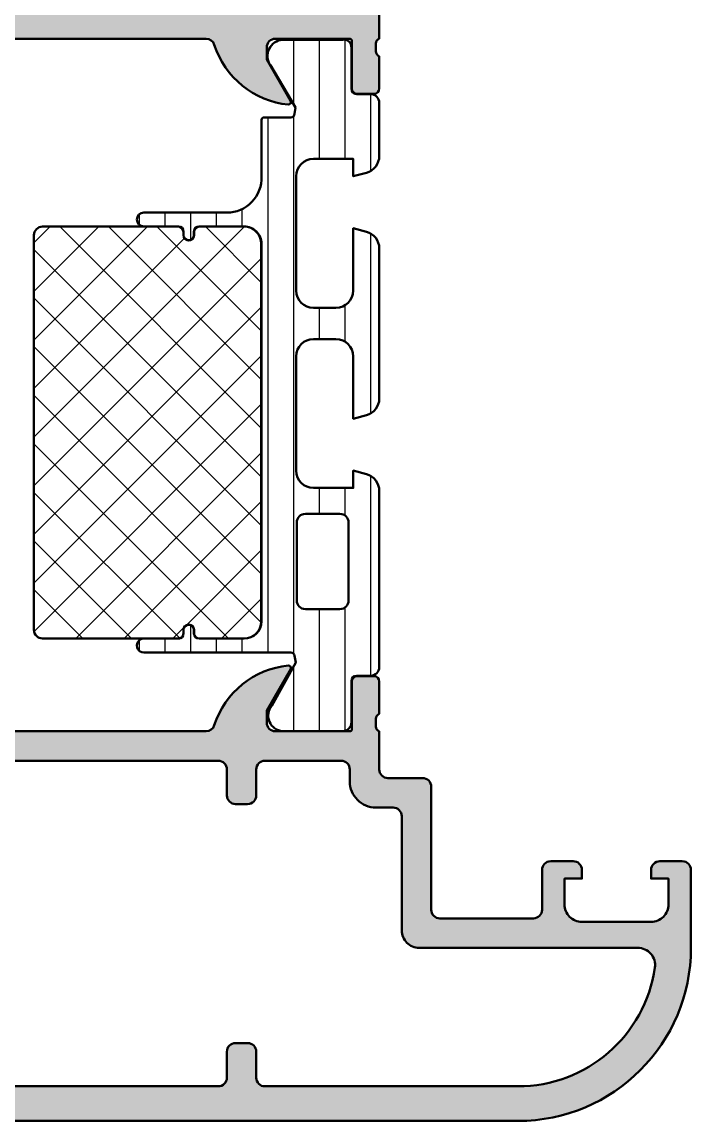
# Model space of a CAD drawing. Extents: x 0 to 69, y 0 to 100.
# Drawn here: x 30.4 to 69, y 0 to 63.5 of the extents above; entities that cross this region are included whole.
import ezdxf

# ---------------------------------------------------------------- set-up
doc = ezdxf.new("R2010")
doc.units = 0
for name, color, linetype, lineweight in [('0S-Alu contour', 7, 'Continuous', 50), ('0S-Alu hatch', 252, 'Continuous', 25), ('0S-Plastic contour', 254, 'Continuous', 50), ('0S-Plastic hatch', 253, 'Continuous', 25), ('0S-PT contour', 91, 'Continuous', 50), ('0S-PT hatch', 103, 'Continuous', 25)]:
    doc.layers.add(name, color=color, linetype=linetype, lineweight=lineweight)

# ---------------------------------------------------------------- blocks, each defined once
blk = doc.blocks.new('356820__4F6FA680_6E10_41BF_A208_A60BF2F699AA_')
at = {"layer": '0S-Alu hatch'}
h = blk.add_hatch(color=256, dxfattribs=at)
edge = h.paths.add_edge_path()
edge.add_line((7.02453613144e-05, 99.9900000000005), (7.02453613144e-05, 96.59000000000052))
edge.add_line((7.02453613144e-05, 96.59000000000052), (1.100070245361337, 95.49000000000049))
edge.add_line((1.100070245361337, 95.49000000000049), (1.700070245361359, 95.49000000000049))
edge.add_line((1.700070245361359, 95.49000000000049), (1.70007024536136, 96.99000000000049))
edge.add_ellipse((2.700070245361332, 96.99000000000053), major_axis=(-0.9999999999999726, 0), ratio=1, start_angle=270.00000000000176, end_angle=360, ccw=False)
edge.add_line((2.700070245361302, 97.99000000000049), (4.000070245361314, 97.99000000000049))
edge.add_ellipse((4.000070245361325, 96.9900000000005), major_axis=(-0.9999999999999857, 0), ratio=1, start_angle=180, end_angle=270.0000000000006, ccw=False)
edge.add_line((5.000070245361314, 96.99000000000049), (5.000070245361371, 90.99000000000044))
edge.add_ellipse((4.475070245361275, 90.49000000000049), major_axis=(-0.72500000000003, 0), ratio=1, start_angle=136.3971810272986, end_angle=223.6028189726952, ccw=False)
edge.add_line((5.000070245361314, 89.9900000000005), (5.000070245361314, 80.19000000000052))
edge.add_ellipse((4.000070245361327, 80.19000000000052), major_axis=(-0.9999999999999866, 0), ratio=1, start_angle=89.99999999999937, end_angle=180, ccw=False)
edge.add_line((4.000070245361317, 79.19000000000052), (2.70007024536136, 79.19000000000052))
edge.add_ellipse((2.70007024536135, 80.19000000000052), major_axis=(-0.9999999999999857, 0), ratio=1, start_angle=0, end_angle=90.00000000000063, ccw=False)
edge.add_line((1.70007024536136, 80.19000000000052), (1.70007024536136, 85.49000000000049))
edge.add_line((1.70007024536136, 85.49000000000049), (1.200070245361359, 85.49000000000049))
edge.add_arc((1.200070245361358, 84.49000000000049), 1, 89.99999999999999, 180)
edge.add_line((0.200070245361359, 84.49000000000049), (0.2000702453613599, 62.49000000000044))
edge.add_ellipse((0.1212337988182836, 62.22247940800738), major_axis=(-0.2788950563273824, 0), ratio=1, start_angle=178.8354106258928, end_angle=253.58012358049768, ccw=False)
edge.add_line((0.4000712453612749, 62.21681100000896), (0.400071245361275, 61.76321700000878))
edge.add_ellipse((0.121203149718113, 61.75755634053162), major_axis=(-0.2789255417371454, 0), ratio=1, start_angle=106.42459455536931, end_angle=181.1628700729073, ccw=False)
edge.add_line((0.2000702453613455, 61.49001300000871), (0.2000702453613456, 59.61000200000032))
edge.add_arc((0.5000702453613074, 59.61000200000026), 0.2999999999999616, 180, 269.9999999999985)
edge.add_line((0.5000702453612998, 59.3100020000003), (1.480044564404179, 59.31000200000031))
edge.add_arc((1.480044564404237, 59.6100020000002), 0.2999999999998835, 269.9999999999889, 360)
edge.add_line((1.780044564404121, 59.61000200000021), (1.780044564404121, 62.3700000000004))
edge.add_ellipse((1.900044564403969, 62.37000000000041), major_axis=(-0.119999999999848, 0), ratio=1, start_angle=269.9999999999794, end_angle=360, ccw=False)
edge.add_line((1.900044564404012, 62.49000000000027), (6.200070245361356, 62.49000000000049))
edge.add_ellipse((6.200070245361362, 61.99000000000049), major_axis=(-0.5, 0), ratio=1, start_angle=180, end_angle=270.00000000000074, ccw=False)
edge.add_line((6.700070245361359, 61.99000000000049), (6.700070245361359, 61.29000000000051))
edge.add_line((6.700070245361359, 61.29000000000051), (5.318574787739009, 58.89717967697297))
edge.add_arc((5.438190030009671, 58.82811978464879), 0.1381197846483116, 149.99999999999, 275.6225775507747)
edge.add_arc((4.961847004187787, 63.66660886184816), 4.999999999999853, 275.6225775507907, 342.2515836439272)
edge.add_ellipse((10.20007024536158, 61.99000000000037), major_axis=(-0.5000000000001337, 0), ratio=1, start_angle=270.00000000002524, end_angle=342.2515836439577, ccw=False)
edge.add_line((10.20007024536136, 62.4900000000005), (41.00007024536131, 62.4900000000005))
edge.add_ellipse((41.00007024536131, 61.99000000000054), major_axis=(-0.4999999999999574, 0), ratio=1, start_angle=197.748416356071, end_angle=270, ccw=False)
edge.add_arc((46.23829348653514, 63.66660886184838), 5.000000000000087, 197.7484163560702, 264.3774224492066)
edge.add_arc((45.76195046071302, 58.82811978464879), 0.1381197846482856, 264.3774224492164, 390.0000000000092)
edge.add_line((45.88156570298366, 58.89717967697294), (44.50007024536131, 61.29000000000051))
edge.add_line((44.50007024536131, 61.29000000000051), (44.50007024536131, 61.99000000000049))
edge.add_ellipse((45.0000702453613, 61.9900000000005), major_axis=(-0.4999999999999929, 0), ratio=1, start_angle=269.9999999999992, end_angle=360, ccw=False)
edge.add_line((45.00007024536131, 62.49000000000049), (49.30009592631849, 62.49000000000049))
edge.add_ellipse((49.3000959263184, 62.37000000000055), major_axis=(-0.1199999999999477, 0), ratio=1, start_angle=180, end_angle=269.9999999999559, ccw=False)
edge.add_line((49.42009592631834, 62.3700000000004), (49.42009592631834, 59.6100020000002))
edge.add_arc((49.72009592631824, 59.61000200000019), 0.2999999999998906, 180, 270.0000000000108)
edge.add_line((49.72009592631829, 59.3100020000003), (50.70007024536117, 59.31000200000031))
edge.add_arc((50.70007024536117, 59.61000200000025), 0.2999999999999403, 270.0000000000013, 360)
edge.add_line((51.00007024536111, 59.61000200000031), (51.00007024536111, 61.49001300000871))
edge.add_ellipse((51.07893734100437, 61.75755634053163), major_axis=(-0.2789255417371548, 0), ratio=1, start_angle=-1.1628700729025923, end_angle=73.57540544462711, ccw=False)
edge.add_line((50.80006924536119, 61.76321700000876), (50.80006924536118, 62.21681100000895))
edge.add_ellipse((51.07890669190419, 62.22247940800737), major_axis=(-0.278895056327396, 0), ratio=1, start_angle=-73.58012358049803, end_angle=1.1645893741059012, ccw=False)
edge.add_line((51.00007024536111, 62.49000000000044), (51.00007024536131, 63.84000000000057))
edge.add_arc((50.50007024536132, 63.84000000000057), 0.5, 0, 90)
edge.add_line((50.50007024536132, 64.34000000000057), (46.50007024536131, 64.34000000000057))
edge.add_ellipse((46.5000702453613, 64.84000000000054), major_axis=(-0.4999999999999858, 0), ratio=1, start_angle=0, end_angle=90.0000000000008, ccw=False)
edge.add_line((46.00007024536131, 64.84000000000057), (46.00007024536131, 77.49000000000049))
edge.add_ellipse((46.52509719935399, 77.99000000000049), major_axis=(-0.7250195186467954, 0), ratio=1, start_angle=-43.60134995159018, end_angle=43.60134995159018, ccw=False)
edge.add_line((46.00007024536131, 78.49000000000049), (46.00007024536131, 82.48997253418028))
edge.add_ellipse((46.52509719935399, 82.98997253418027), major_axis=(-0.7250195186467954, 0), ratio=1, start_angle=-43.60134995159018, end_angle=43.60134995159018, ccw=False)
edge.add_line((46.00007024536131, 83.48997253418028), (46.00007024536131, 90.19000000000052))
edge.add_line((46.00007024536131, 90.19000000000052), (48.50007024536131, 90.19000000000052))
edge.add_arc((48.50007024536129, 90.69000000000057), 0.5000000000000285, 270.0000000000025, 360)
edge.add_line((49.00007024536131, 90.69000000000057), (49.00007024536131, 90.99000000000049))
edge.add_arc((48.50007024536131, 90.99000000000049), 0.5, 0, 90)
edge.add_line((48.50007024536131, 91.49000000000048), (39.50007024536132, 91.49000000000048))
edge.add_ellipse((39.50007024536131, 91.99000000000046), major_axis=(-0.4999999999999858, 0), ratio=1, start_angle=0, end_angle=90.0000000000008, ccw=False)
edge.add_line((39.00007024536132, 91.99000000000049), (39.00007024536132, 99.49000000000049))
edge.add_arc((38.50007024536131, 99.49000000000049), 0.5, 0, 90)
edge.add_line((38.50007024536131, 99.9900000000005), (7.02453613144e-05, 99.9900000000005))
edge = h.paths.add_edge_path()
edge.add_ellipse((7.20007024536126, 97.49000000000048), major_axis=(-0.5000000000000142, 0), ratio=1, start_angle=270.0000000000015, end_angle=360, ccw=False)
edge.add_line((7.200070245361247, 97.99000000000049), (36.70007024536136, 97.99000000000049))
edge.add_ellipse((36.70007024536136, 97.4900000000005), major_axis=(-0.5, 0), ratio=1, start_angle=180, end_angle=270, ccw=False)
edge.add_line((37.20007024536136, 97.4900000000005), (37.20007024536125, 90.79000000000055))
edge.add_arc((38.20007024536124, 90.79000000000055), 1, 180, 269.9999999999996)
edge.add_line((38.20007024536124, 89.79000000000056), (43.80007460492422, 89.7900000000005))
edge.add_ellipse((43.80007460492421, 89.2900000000005), major_axis=(-0.4999999999999858, 0), ratio=1, start_angle=180, end_angle=269.9999999999992, ccw=False)
edge.add_line((44.30007460492421, 89.2900000000005), (44.30007460492411, 86.78999637658177))
edge.add_line((44.30007460492411, 86.78999637658177), (43.50007024536133, 85.98999201701923))
edge.add_line((43.50007024536133, 85.98999201701923), (43.50007024536133, 74.98998601865662))
edge.add_line((43.50007024536133, 74.98998601865662), (44.3000746049241, 74.18998165909406))
edge.add_line((44.3000746049241, 74.18998165909406), (44.30007460492411, 64.84000000000057))
edge.add_ellipse((43.8000746049241, 64.84000000000057), major_axis=(-0.5, 0), ratio=1, start_angle=90, end_angle=180, ccw=False)
edge.add_line((43.8000746049241, 64.34000000000057), (2.500070245361307, 64.34000000000057))
edge.add_ellipse((2.500070245361311, 64.84000000000057), major_axis=(-0.5, 0), ratio=1, start_angle=0, end_angle=89.99999999999977, ccw=False)
edge.add_line((2.000070245361314, 64.84000000000057), (2.000070245361315, 76.89000000000047))
edge.add_ellipse((2.500070245361315, 76.89000000000047), major_axis=(-0.5, 0), ratio=1, start_angle=269.99999999999983, end_angle=360, ccw=False)
edge.add_line((2.500070245361317, 77.39000000000046), (5.20007024536147, 77.39000000000038))
edge.add_arc((5.200070245361488, 78.89000000000037), 1.499999999999985, 269.9999999999993, 360)
edge.add_line((6.700070245361473, 78.89000000000041), (6.700070245361246, 97.49000000000046))
at = {"layer": '0S-Alu contour', "color": 7}
for points in [[(7.02453613144e-05, 99.9900000000005), (7.02453613144e-05, 96.59000000000052), (1.100070245361337, 95.49000000000049), (1.700070245361359, 95.49000000000049), (1.70007024536136, 96.99000000000049)], [(38.50007024536131, 99.9900000000005), (7.02453613144e-05, 99.9900000000005)], [(39.00007024536132, 91.99000000000049), (39.00007024536132, 99.49000000000049)], [(2.700070245361302, 97.99000000000049), (4.000070245361314, 97.99000000000049)], [(7.200070245361247, 97.99000000000049), (36.70007024536136, 97.99000000000049)], [(6.700070245361473, 78.89000000000041), (6.700070245361246, 97.49000000000046)], [(37.20007024536136, 97.4900000000005), (37.20007024536125, 90.79000000000055)], [(5.000070245361314, 96.99000000000049), (5.000070245361371, 90.99000000000044)], [(48.50007024536131, 91.49000000000048), (39.50007024536132, 91.49000000000048)], [(49.00007024536131, 90.69000000000057), (49.00007024536131, 90.99000000000049)], [(46.00007024536131, 83.48997253418028), (46.00007024536131, 90.19000000000052), (48.50007024536131, 90.19000000000052)], [(5.000070245361314, 89.9900000000005), (5.000070245361314, 80.19000000000052)], [(38.20007024536124, 89.79000000000056), (43.80007460492422, 89.7900000000005)], [(44.30007460492421, 89.2900000000005), (44.30007460492411, 86.78999637658177), (43.50007024536133, 85.98999201701923), (43.50007024536133, 74.98998601865662), (44.3000746049241, 74.18998165909406), (44.30007460492411, 64.84000000000057)], [(1.70007024536136, 80.19000000000052), (1.70007024536136, 85.49000000000049), (1.200070245361359, 85.49000000000049)], [(0.200070245361359, 84.49000000000049), (0.2000702453613599, 62.49000000000044)], [(46.00007024536131, 78.49000000000049), (46.00007024536131, 82.48997253418028)], [(4.000070245361317, 79.19000000000052), (2.70007024536136, 79.19000000000052)], [(46.00007024536131, 64.84000000000057), (46.00007024536131, 77.49000000000049)], [(2.000070245361314, 64.84000000000057), (2.000070245361315, 76.89000000000047)], [(2.500070245361317, 77.39000000000046), (5.20007024536147, 77.39000000000038)], [(43.8000746049241, 64.34000000000057), (2.500070245361309, 64.34000000000057)], [(50.50007024536132, 64.34000000000057), (46.50007024536131, 64.34000000000057)], [(51.00007024536111, 62.49000000000044), (51.00007024536131, 63.84000000000057)], [(0.4000712453612749, 62.21681100000896), (0.400071245361275, 61.76321700000878)], [(1.780044564404121, 59.61000200000021), (1.780044564404121, 62.3700000000004)], [(1.900044564404012, 62.49000000000027), (6.200070245361356, 62.49000000000049)], [(10.20007024536136, 62.4900000000005), (41.00007024536131, 62.4900000000005)], [(45.00007024536131, 62.49000000000049), (49.30009592631849, 62.49000000000049)], [(49.42009592631834, 62.3700000000004), (49.42009592631834, 59.6100020000002)], [(50.80006924536119, 61.76321700000876), (50.80006924536118, 62.21681100000895)], [(6.700070245361359, 61.99000000000049), (6.700070245361359, 61.29000000000051), (5.318574787739009, 58.89717967697297)], [(45.88156570298366, 58.89717967697294), (44.50007024536131, 61.29000000000051), (44.50007024536131, 61.99000000000049)], [(0.2000702453613455, 61.49001300000871), (0.2000702453613456, 59.61000200000032)], [(51.00007024536111, 59.61000200000031), (51.00007024536111, 61.49001300000871)], [(0.5000702453612998, 59.3100020000003), (1.480044564404179, 59.31000200000031)], [(49.72009592631829, 59.3100020000003), (50.70007024536117, 59.31000200000031)]]:
    blk.add_lwpolyline(points, dxfattribs=at)
for centre, radius, start, end in [((38.50007024536131, 99.49000000000049), 0.5, 0, 90), ((48.50007024536131, 90.99000000000049), 0.5, 0, 90), ((38.20007024536124, 90.79000000000055), 1, 180, 269.9999999999996), ((48.50007024536129, 90.69000000000057), 0.5000000000000285, 270.0000000000025, 0), ((1.200070245361358, 84.49000000000049), 1, 89.99999999999999, 180), ((5.200070245361488, 78.89000000000037), 1.499999999999985, 269.9999999999993, 0), ((50.50007024536132, 63.84000000000057), 0.5, 0, 90), ((4.961847004187787, 63.66660886184816), 4.999999999999853, 275.6225775507907, 342.2515836439272), ((46.23829348653514, 63.66660886184838), 5.000000000000087, 197.7484163560702, 264.3774224492066), ((0.5000702453613074, 59.61000200000026), 0.2999999999999616, 180, 269.9999999999985), ((1.480044564404237, 59.6100020000002), 0.2999999999998835, 269.9999999999889, 0), ((49.72009592631824, 59.61000200000019), 0.2999999999998906, 180, 270.0000000000108), ((50.70007024536117, 59.61000200000025), 0.2999999999999403, 270.0000000000013, 0), ((5.438190030009671, 58.82811978464879), 0.1381197846483116, 149.99999999999, 275.6225775507747), ((45.76195046071302, 58.82811978464879), 0.1381197846482856, 264.3774224492164, 30.00000000000925)]:
    blk.add_arc(centre, radius, start, end, dxfattribs=at)
at = {"layer": '0S-Alu contour', "color": 7, "extrusion": (0, 0, -1)}
for centre, radius, start, end in [((-2.700070245361332, 96.99000000000053), 0.9999999999999726, 0, 89.99999999999824), ((-4.000070245361325, 96.9900000000005), 0.9999999999999857, 89.99999999999939, 180), ((-7.20007024536126, 97.49000000000048), 0.5000000000000142, 0, 89.9999999999985), ((-36.70007024536136, 97.4900000000005), 0.5, 90, 180), ((-39.50007024536131, 91.99000000000046), 0.4999999999999858, 269.9999999999992, 0), ((-4.475070245361275, 90.49000000000049), 0.72500000000003, 136.3971810273048, 223.6028189727015), ((-43.80007460492421, 89.2900000000005), 0.4999999999999858, 90.00000000000081, 180), ((-46.52509719935399, 82.98997253418027), 0.7250195186467954, 316.3986500484098, 43.60134995159028), ((-2.70007024536135, 80.19000000000052), 0.9999999999999857, 269.9999999999994, 0), ((-4.000070245361327, 80.19000000000052), 0.9999999999999866, 180, 270.0000000000006), ((-46.52509719935399, 77.99000000000049), 0.7250195186467954, 316.3986500484098, 43.60134995159028), ((-2.500070245361315, 76.89000000000047), 0.5, 0, 90.00000000000017), ((-2.500070245361311, 64.84000000000057), 0.5, 270.0000000000002, 0), ((-43.8000746049241, 64.84000000000057), 0.5, 180, 270), ((-46.5000702453613, 64.84000000000054), 0.4999999999999858, 269.9999999999992, 0), ((-0.1212337988182836, 62.22247940800738), 0.2788950563273824, 106.4198764195023, 181.1645893741073), ((-1.900044564403969, 62.37000000000041), 0.119999999999848, 0, 90.00000000002056), ((-6.200070245361362, 61.99000000000049), 0.5, 89.99999999999928, 180), ((-10.20007024536158, 61.99000000000037), 0.5000000000001337, 17.74841635604228, 89.99999999997475), ((-41.00007024536131, 61.99000000000054), 0.4999999999999574, 90, 162.251583643929), ((-45.0000702453613, 61.9900000000005), 0.4999999999999929, 0, 90.00000000000081), ((-49.3000959263184, 62.37000000000055), 0.1199999999999477, 90.0000000000441, 180), ((-51.07890669190419, 62.22247940800737), 0.278895056327396, 358.8354106258941, 73.58012358049798), ((-0.121203149718113, 61.75755634053162), 0.2789255417371454, 178.8371299270927, 253.5754054446307), ((-51.07893734100437, 61.75755634053163), 0.2789255417371548, 286.4245945553729, 1.162870072902523)]:
    blk.add_arc(centre, radius, start, end, dxfattribs=at)
blk = doc.blocks.new('430720__0DDDDFC6_9B9B_45A2_BF05_98B055C60346_')
at = {"layer": '0S-PT hatch'}
h = blk.add_hatch(dxfattribs=at)
h.set_pattern_fill('ANSI37', color=256, scale=0.625, angle=90, style=0)
h.set_pattern_definition([(135, (0, 0), (-1.403165018917055, -1.403165018917055), []), (225, (0, 0), (1.403165018917055, -1.403165018917055), [])])
edge = h.paths.add_edge_path()
edge.add_arc((31.54950280176371, 51.15000109610535), 0.4900233185008318, 90.00000000004071, 180.0000479255325)
edge.add_line((31.05947948326305, 51.15000068620906), (31.05949855562024, 28.35001070101949))
edge.add_arc((31.54952187412132, 28.35001111092671), 0.490023318501252, 180.0000479255325, 269.9999999999992)
edge.add_line((31.54952187412131, 27.85998779242545), (39.40007289480302, 27.85998779296916))
edge.add_arc((39.40007289480337, 28.14998779296957), 0.2900000000004148, 269.9999999999312, 360)
edge.add_line((39.69007289480378, 28.14998779296922), (39.69007289480378, 28.34998779296915))
edge.add_ellipse((40.00006831716706, 28.34998779296915), major_axis=(-0.3099954223632792, 0), ratio=1, start_angle=180, end_angle=360, ccw=False)
edge.add_line((40.31006373953033, 28.34998779296915), (40.31006373953033, 28.14998779296917))
edge.add_arc((40.60006373953036, 28.14998779296918), 0.2900000000000204, 180, 270)
edge.add_line((40.60006373953036, 27.85998779296916), (43.20006566772401, 27.85998779296916))
edge.add_arc((43.20006566772401, 28.84998779296915), 0.9899999999999948, 270, 360)
edge.add_line((44.19006566772401, 28.84998779296915), (44.1900465953663, 50.65000086612947))
edge.add_arc((43.20004659536668, 50.64999999999997), 0.9899999999999971, 5.01260389054e-05, 89.99999993620736)
edge.add_line((43.20004659646894, 51.63999999999997), (40.6000029938442, 51.64000000289482))
edge.add_arc((40.60000299384976, 51.3500416757214), 0.2899583271734229, 90.00000000109937, 180)
edge.add_line((40.31004466667634, 51.35004167571583), (40.31004466717303, 51.15002441408734))
edge.add_ellipse((40.00004924480974, 51.15002441407492), major_axis=(-0.3099954223632792, 0), ratio=1, start_angle=0, end_angle=180, ccw=False)
edge.add_line((39.69005382244647, 51.1500244140625), (39.69005382244647, 51.35002441406248))
edge.add_arc((39.40005382244646, 51.35002441406248), 0.2900000000000133, 0, 89.99999999603136)
edge.add_line((39.40005382246655, 51.6400244140625), (31.54950280176337, 51.64002441460619))
at = {"layer": '0S-PT contour', "color": 7}
for points in [[(39.40005382246655, 51.6400244140625), (31.54950280176337, 51.64002441460619)], [(43.20004659646894, 51.63999999999997), (40.6000029938442, 51.64000000289482)], [(31.05947948326305, 51.15000068620906), (31.05949855562024, 28.35001070101949)], [(39.69005382244647, 51.1500244140625), (39.69005382244647, 51.35002441406248)], [(40.31004466667634, 51.35004167571583), (40.31004466717303, 51.15002441408734)], [(44.19006566772401, 28.84998779296915), (44.1900465953663, 50.65000086612947)], [(39.69007289480378, 28.14998779296922), (39.69007289480378, 28.34998779296915)], [(40.31006373953033, 28.34998779296915), (40.31006373953033, 28.14998779296917)], [(31.54952187412131, 27.85998779242545), (39.40007289480302, 27.85998779296916)], [(40.60006373953036, 27.85998779296916), (43.20006566772401, 27.85998779296916)]]:
    blk.add_lwpolyline(points, dxfattribs=at)
for centre, radius, start, end in [((31.54950280176371, 51.15000109610535), 0.4900233185008318, 90.00000000004071, 180.0000479255325), ((39.40005382244646, 51.35002441406248), 0.2900000000000133, 0, 89.99999999603136), ((40.60000299384976, 51.3500416757214), 0.2899583271734229, 90.00000000109937, 180), ((43.20004659536668, 50.64999999999997), 0.9899999999999971, 5.01260389054e-05, 89.99999993620736), ((43.20006566772401, 28.84998779296915), 0.9899999999999948, 270, 0), ((31.54952187412132, 28.35001111092671), 0.490023318501252, 180.0000479255325, 269.9999999999992), ((39.40007289480337, 28.14998779296957), 0.2900000000004148, 269.9999999999312, 0), ((40.60006373953036, 28.14998779296918), 0.2900000000000204, 180, 270)]:
    blk.add_arc(centre, radius, start, end, dxfattribs=at)
at = {"layer": '0S-PT contour', "color": 7, "extrusion": (0, 0, -1)}
for centre, start, end in [((-40.00004924480974, 51.15002441407492), 180, 0), ((-40.00006831716706, 28.34998779296915), 0, 180)]:
    blk.add_arc(centre, 0.3099954223632793, start, end, dxfattribs=at)
blk = doc.blocks.new('284832__87C8389E_DACC_49F6_AE63_BE311AA7E0C9___1D34E8F8_9527_4C02_A655_3DC25D1CBDD8_')
at = {"layer": '0S-Plastic hatch'}
h = blk.add_hatch(dxfattribs=at)
h.set_pattern_fill('ANSI31', color=256, scale=0.4680000000000001, angle=45, style=0)
h.set_pattern_definition([(90, (0, 0), (-1.4859, 0), [])])
edge = h.paths.add_edge_path()
edge.add_line((44.20006562405523, 57.79999996007916), (44.20006562405546, 54.529972893298))
edge.add_ellipse((42.20166566764432, 54.44998780583814), major_axis=(-2.000000000000003, 0), ratio=1, start_angle=90.00000000000102, end_angle=182.2920152210327, ccw=False)
edge.add_line((42.20166566764436, 52.44998780583813), (37.40006979937754, 52.44998780583767))
edge.add_arc((37.40006979937754, 52.0499939093533), 0.399993896484375, 90, 270)
edge.add_line((37.40006979937754, 51.65000001286892), (39.40007285113521, 51.6500000128683))
edge.add_ellipse((39.40007285113512, 51.35000001286834), major_axis=(-0.2999999999999545, 0), ratio=1, start_angle=180, end_angle=269.99999999998374, ccw=False)
edge.add_line((39.70007285113508, 51.35000001286851), (39.70007285113518, 51.15000001286549))
edge.add_arc((40.00006827349846, 51.15000001286552), 0.2999954223632812, 180, 360)
edge.add_line((40.30006369586174, 51.15000001286554), (40.30006369586185, 51.3500000128684))
edge.add_ellipse((40.60006369586192, 51.35000001286822), major_axis=(-0.3000000000000611, 0), ratio=1, start_angle=270.000000000019, end_angle=360, ccw=False)
edge.add_line((40.60006369586182, 51.6500000128683), (43.20002747934047, 51.6500000128692))
edge.add_ellipse((43.20002747934082, 50.65000001286907), major_axis=(-1.000000000000135, 0), ratio=1, start_angle=180, end_angle=270.00000000001995, ccw=False)
edge.add_line((44.20002747934096, 50.65000001286914), (44.20002747934255, 28.84998780583812))
edge.add_ellipse((43.20002747934243, 28.84998780583805), major_axis=(-1.000000000000113, 0), ratio=1, start_angle=90.00000000000159, end_angle=180, ccw=False)
edge.add_line((43.20002747934246, 27.84998780583793), (40.60006369586193, 27.84998780583788))
edge.add_ellipse((40.60006369586194, 28.14998780583806), major_axis=(-0.3000000000001854, 0), ratio=1, start_angle=0, end_angle=89.99999999999869, ccw=False)
edge.add_line((40.30006369586175, 28.14998780583823), (40.30006369586185, 28.34998780584039))
edge.add_arc((40.00006827349852, 28.34998780584049), 0.2999954223633381, 0, 180)
edge.add_line((39.70007285113518, 28.34998780584058), (39.70007285113518, 28.14998780583806))
edge.add_ellipse((39.40007285113506, 28.14998780583806), major_axis=(-0.300000000000125, 0), ratio=1, start_angle=90, end_angle=180, ccw=False)
edge.add_line((39.40007285113506, 27.84998780583793), (37.40006979937748, 27.84998780583793))
edge.add_arc((37.40006979937751, 27.44999390935356), 0.399993896484375, 90.00000000000406, 270.0000000000041)
edge.add_line((37.40006979937754, 27.05000001286919), (45.90002402533872, 27.05000001286907))
edge.add_ellipse((45.9000240253386, 26.85000001286903), major_axis=(-0.2000000000000455, 0), ratio=1, start_angle=180, end_angle=269.99999999996743, ccw=False)
edge.add_line((46.10002402533864, 26.85000001286897), (46.18067082608931, 26.47655280891647))
edge.add_line((46.18067082608931, 26.47655280891647), (44.79519278199362, 23.97680257042768))
edge.add_arc((45.48348821859204, 23.40322190704153), 0.8959605936941162, 140.1943732523963, 265.5189885111386)
edge.add_line((45.413487981243, 22.510000012872), (48.89002947934249, 22.51000001287184))
edge.add_arc((48.89003211896752, 23.00999599031055), 0.4999959774456828, 269.9996975188198, 360.0003024817733)
edge.add_line((49.39002809640623, 23.00999862993563), (49.38969614600915, 25.40999701287159))
edge.add_ellipse((49.68969614600926, 25.40999701287173), major_axis=(-0.3000000000001037, 0), ratio=1, start_angle=270.00000000001626, end_angle=360, ccw=False)
edge.add_line((49.68969614600916, 25.70999701287183), (50.50002746441384, 25.70999701287178))
edge.add_arc((50.50002746441387, 26.20999701287187), 0.5000000000000924, 269.9999999999959, 359.9999878056732)
edge.add_line((51.00002746441395, 26.20999690624137), (51.00002751306862, 36.38101912852681))
edge.add_arc((49.99886584027029, 36.38022913144591), 1.001161984483901, 0.0452109688184296, 74.93720007260596)
edge.add_line((50.25904542141767, 37.34699275546665), (49.50006562405422, 37.54999568515381))
edge.add_line((49.50006562405422, 37.54999568515381), (49.50008851223747, 36.54999568515381))
edge.add_line((49.50008851223747, 36.54999568515381), (47.20007020169071, 36.54999568515393))
edge.add_ellipse((47.20018022250793, 37.55011028447337), major_axis=(-1.000114605371035, 0), ratio=1, start_angle=0.006740136642804373, end_angle=89.99369699386023, ccw=False)
edge.add_line((46.20006562405699, 37.54999263341647), (46.20006257229624, 44.15029440486375))
edge.add_ellipse((47.20017182311503, 44.15017675443593), major_axis=(-1.000109257738843, 0), ratio=1, start_angle=270.00630300613807, end_angle=359.99325986335714, ccw=False)
edge.add_line((47.20006180288612, 45.1502860061232), (48.5000694452218, 45.15028600612321))
edge.add_ellipse((48.49995133326892, 44.150148824721), major_axis=(-1.000137188376469, 0), ratio=1, start_angle=180.0078588372284, end_angle=269.9932336118436, ccw=False)
edge.add_line((49.50008851223731, 44.15028600612344), (49.50008851223764, 40.55029213900075))
edge.add_line((49.50008851223764, 40.55029213900075), (50.2590454214171, 40.7532217938617))
edge.add_arc((49.99892041706313, 41.71999088750837), 1.001153084358507, 285.059702476479, 359.9596735684652)
edge.add_line((51.00007325344842, 41.71928624698653), (51.00007325344836, 50.38127355167432))
edge.add_arc((49.99888070440704, 50.38048353022961), 1.001192860736494, 0.0452109688023067, 74.93720007260472)
edge.add_line((50.2590683096011, 51.34727696964318), (49.50008851223759, 51.55027989933046))
edge.add_line((49.50008851223759, 51.55027989933046), (49.50008851223731, 47.9502798993376))
edge.add_ellipse((48.49995133326908, 47.95041708073982), major_axis=(-1.000137188376301, 0), ratio=1, start_angle=90.00676638816333, end_angle=179.9921411627717, ccw=False)
edge.add_line((48.50006944522209, 46.95027989933777), (47.200061802886, 46.95027989933776))
edge.add_ellipse((47.20017182311505, 47.95038915102497), major_axis=(-1.00010925773877, 0), ratio=1, start_angle=0.00674013653468819, end_angle=89.99369699385392, ccw=False)
edge.add_line((46.20006257229634, 47.95027150059723), (46.20006257229646, 54.55027989933062))
edge.add_ellipse((47.20018022284373, 54.55016224791469), major_axis=(-1.00011765746738, 0), ratio=1, start_angle=270.00630300614216, end_angle=359.99325986335714, ccw=False)
edge.add_line((47.20007020169071, 55.55027989933045), (49.50008851223731, 55.55027989933045))
edge.add_line((49.50008851223731, 55.55027989933045), (49.50006562405405, 54.55027989933057))
edge.add_line((49.50006562405405, 54.55027989933057), (50.25906830960082, 54.75322179386171))
edge.add_arc((49.99895401791401, 55.71995107328215), 1.001111854104478, 285.0597024764931, 359.9596735684833)
edge.add_line((51.00006562405547, 55.7192464617795), (51.00006562405547, 58.79000296007625))
edge.add_arc((50.50006562405544, 58.79000296007622), 0.5000000000000356, 0, 90.00000000000244)
edge.add_line((50.50006562405542, 59.29000296007625), (49.68969614600899, 59.29000296007632))
edge.add_ellipse((49.68969614600899, 59.59000296007621), major_axis=(-0.2999999999998977, 0), ratio=1, start_angle=0, end_angle=90, ccw=False)
edge.add_line((49.38969614600909, 59.59000296007626), (49.39002809640617, 61.99000134301246))
edge.add_arc((48.97568989695906, 62.02548433110471), 0.4158547654711106, 355.1052611836799, 461.8872468670919)
edge.add_line((48.89002947934256, 62.43242103234803), (45.41348798124294, 62.43242103234803))
edge.add_arc((45.48699777106544, 61.49526144649398), 0.9400381793086333, 94.4850360480281, 214.7422683043862)
edge.add_line((44.71454598124288, 60.95954696007623), (46.16639627504997, 58.51778998453221))
edge.add_line((46.16639627504997, 58.51778998453221), (46.10002402533859, 58.14999996007912))
edge.add_ellipse((45.90002402533877, 58.14999996007884), major_axis=(-0.1999999999998181, 0), ratio=1, start_angle=90.00000000006509, end_angle=180, ccw=False)
edge.add_line((45.900024025339, 57.94999996007902), (44.35006562405521, 57.94999996007919))
edge.add_arc((44.35006562405524, 57.79999996007918), 0.1500000000000057, 90.00000000001087, 180)
edge = h.paths.add_edge_path()
edge.add_line((46.23185215936183, 30.05472401122494), (46.23185215936183, 34.55472401122494))
edge.add_ellipse((46.73185215936178, 34.55472401122488), major_axis=(-0.4999999999999503, 0), ratio=1, start_angle=269.9999999999943, end_angle=360, ccw=False)
edge.add_line((46.73185215936182, 35.05472401122483), (48.73185275467363, 35.05472401122483))
edge.add_ellipse((48.73185275467365, 34.55472401122482), major_axis=(-0.5000000000000063, 0), ratio=1, start_angle=179.9999569372959, end_angle=270.00000000000244, ccw=False)
edge.add_line((49.23185275467352, 34.55472363546095), (49.23184899703443, 30.05472363546107))
edge.add_ellipse((48.7318489970346, 30.05472401122491), major_axis=(-0.4999999999999716, 0), ratio=1, start_angle=90.00000000000648, end_angle=179.9999569457603, ccw=False)
edge.add_line((48.73184899703465, 29.55472401122494), (46.73185215936181, 29.55472401122495))
edge.add_ellipse((46.73185215936182, 30.05472401122494), major_axis=(-0.4999999999999929, 0), ratio=1, start_angle=0, end_angle=89.9999999999992, ccw=False)
at = {"layer": '0S-Alu contour', "color": 7}
for points in [[(46.73185215936182, 35.05472401122483), (48.73185275467363, 35.05472401122483)], [(46.23185215936183, 30.05472401122494), (46.23185215936183, 34.55472401122494)], [(49.23185275467352, 34.55472363546095), (49.23184899703443, 30.05472363546107)], [(48.73184899703465, 29.55472401122494), (46.73185215936181, 29.55472401122495)]]:
    blk.add_lwpolyline(points, dxfattribs=at)
at = {"layer": '0S-Alu contour', "color": 7, "extrusion": (0, 0, -1)}
for centre, radius, start, end in [((-46.73185215936178, 34.55472401122488), 0.4999999999999503, 0, 90.0000000000057), ((-48.73185275467365, 34.55472401122482), 0.5000000000000063, 89.99999999999756, 180.0000430627042), ((-46.73185215936182, 30.05472401122494), 0.4999999999999929, 270.0000000000008, 0), ((-48.7318489970346, 30.05472401122491), 0.4999999999999716, 180.0000430542398, 269.9999999999935)]:
    blk.add_arc(centre, radius, start, end, dxfattribs=at)
at = {"layer": '0S-Plastic contour', "color": 7}
for points in [[(48.89002947934256, 62.43242103234803), (45.41348798124294, 62.43242103234803)], [(49.38969614600909, 59.59000296007626), (49.39002809640617, 61.99000134301246)], [(44.71454598124288, 60.95954696007623), (46.16639627504997, 58.51778998453221), (46.10002402533859, 58.14999996007912)], [(50.50006562405542, 59.29000296007625), (49.68969614600899, 59.29000296007632)], [(51.00006562405547, 55.7192464617795), (51.00006562405547, 58.79000296007625)], [(44.20006562405523, 57.79999996007916), (44.20006562405546, 54.529972893298)], [(45.900024025339, 57.94999996007902), (44.35006562405521, 57.94999996007919)], [(47.20007020169071, 55.55027989933045), (49.50008851223731, 55.55027989933045), (49.50006562405405, 54.55027989933057), (50.25906830960082, 54.75322179386171)], [(46.20006257229634, 47.95027150059723), (46.20006257229646, 54.55027989933062)], [(42.20166566764436, 52.44998780583813), (37.40006979937754, 52.44998780583767)], [(37.40006979937754, 51.65000001286892), (39.40007285113521, 51.6500000128683)], [(40.60006369586182, 51.6500000128683), (43.20002747934047, 51.6500000128692)], [(50.2590683096011, 51.34727696964318), (49.50008851223759, 51.55027989933046), (49.50008851223731, 47.9502798993376)], [(39.70007285113508, 51.35000001286851), (39.70007285113518, 51.15000001286549)], [(40.30006369586174, 51.15000001286554), (40.30006369586185, 51.3500000128684)], [(44.20002747934096, 50.65000001286914), (44.20002747934255, 28.84998780583812)], [(51.00007325344842, 41.71928624698653), (51.00007325344836, 50.38127355167432)], [(48.50006944522209, 46.95027989933777), (47.200061802886, 46.95027989933776)], [(47.20006180288612, 45.1502860061232), (48.5000694452218, 45.15028600612321)], [(46.20006562405699, 37.54999263341647), (46.20006257229624, 44.15029440486375)], [(49.50008851223731, 44.15028600612344), (49.50008851223764, 40.55029213900075), (50.2590454214171, 40.7532217938617)], [(50.25904542141767, 37.34699275546665), (49.50006562405422, 37.54999568515381), (49.50008851223747, 36.54999568515381), (47.20007020169071, 36.54999568515393)], [(51.00002746441395, 26.20999690624137), (51.00002751306862, 36.38101912852681)], [(39.70007285113518, 28.34998780584058), (39.70007285113518, 28.14998780583806)], [(40.30006369586175, 28.14998780583823), (40.30006369586185, 28.34998780584039)], [(39.40007285113506, 27.84998780583793), (37.40006979937748, 27.84998780583793)], [(43.20002747934246, 27.84998780583793), (40.60006369586193, 27.84998780583788)], [(37.40006979937754, 27.05000001286919), (45.90002402533872, 27.05000001286907)], [(46.10002402533864, 26.85000001286897), (46.18067082608931, 26.47655280891647), (44.79519278199362, 23.97680257042768)], [(49.39002809640623, 23.00999862993563), (49.38969614600915, 25.40999701287159)], [(49.68969614600916, 25.70999701287183), (50.50002746441384, 25.70999701287178)], [(45.413487981243, 22.510000012872), (48.89002947934249, 22.51000001287184)]]:
    blk.add_lwpolyline(points, dxfattribs=at)
for centre, radius, start, end in [((45.48699777106544, 61.49526144649398), 0.9400381793086333, 94.4850360480281, 214.7422683043862), ((48.97568989695906, 62.02548433110471), 0.4158547654711106, 355.1052611836799, 101.8872468670919), ((50.50006562405544, 58.79000296007622), 0.5000000000000356, 0, 90.00000000000244), ((44.35006562405524, 57.79999996007918), 0.1500000000000057, 90.00000000001087, 180), ((49.99895401791401, 55.71995107328215), 1.001111854104478, 285.0597024764931, 359.9596735684833), ((37.40006979937754, 52.0499939093533), 0.399993896484375, 90, 270), ((40.00006827349846, 51.15000001286552), 0.2999954223632812, 180, 0), ((49.99888070440704, 50.38048353022961), 1.001192860736494, 0.0452109688023067, 74.93720007260472), ((49.99892041706313, 41.71999088750837), 1.001153084358507, 285.059702476479, 359.9596735684652), ((49.99886584027029, 36.38022913144591), 1.001161984483901, 0.0452109688184296, 74.93720007260596), ((40.00006827349852, 28.34998780584049), 0.2999954223633381, 0, 180), ((37.40006979937751, 27.44999390935356), 0.399993896484375, 90.00000000000406, 270.0000000000041), ((50.50002746441387, 26.20999701287187), 0.5000000000000924, 269.9999999999959, 359.9999878056732), ((45.48348821859204, 23.40322190704153), 0.8959605936941162, 140.1943732523963, 265.5189885111386), ((48.89003211896752, 23.00999599031055), 0.4999959774456828, 269.9996975188198, 0.0003024817733149)]:
    blk.add_arc(centre, radius, start, end, dxfattribs=at)
at = {"layer": '0S-Plastic contour', "color": 7, "extrusion": (0, 0, -1)}
for centre, radius, start, end in [((-49.68969614600899, 59.59000296007621), 0.2999999999998977, 270, 0), ((-45.90002402533877, 58.14999996007884), 0.1999999999998181, 180, 269.9999999999349), ((-47.20018022284373, 54.55016224791469), 1.00011765746738, 0.0067401366428458, 89.99369699385781), ((-42.20166566764432, 54.44998780583814), 2.000000000000003, 177.7079847789673, 269.999999999999), ((-39.40007285113512, 51.35000001286834), 0.2999999999999545, 90.00000000001629, 180), ((-40.60006369586192, 51.35000001286822), 0.3000000000000611, 0, 89.99999999998101), ((-43.20002747934082, 50.65000001286907), 1.000000000000135, 89.99999999998005, 180), ((-47.20017182311505, 47.95038915102497), 1.00010925773877, 270.0063030061462, 359.9932598634653), ((-48.49995133326908, 47.95041708073982), 1.000137188376301, 180.0078588372284, 269.9932336118367), ((-47.20017182311503, 44.15017675443593), 1.000109257738843, 0.0067401366428458, 89.9936969938619), ((-48.49995133326892, 44.150148824721), 1.000137188376469, 90.00676638815638, 179.9921411627716), ((-47.20018022250793, 37.55011028447337), 1.000114605371035, 270.0063030061399, 359.9932598633572), ((-43.20002747934243, 28.84998780583805), 1.000000000000113, 180, 269.9999999999984), ((-39.40007285113506, 28.14998780583806), 0.300000000000125, 180, 270), ((-40.60006369586194, 28.14998780583806), 0.3000000000001854, 270.0000000000013, 0), ((-45.9000240253386, 26.85000001286903), 0.2000000000000455, 90.00000000003257, 180), ((-49.68969614600926, 25.40999701287173), 0.3000000000001037, 0, 89.99999999998371)]:
    blk.add_arc(centre, radius, start, end, dxfattribs=at)
blk = doc.blocks.new('375470__A6765291_0C8A_4AFE_97EA_9C458DCA6F31_')
at = {"layer": '0S-Alu hatch'}
h = blk.add_hatch(color=256, dxfattribs=at)
edge = h.paths.add_edge_path()
edge.add_line((0.2000702453613313, 22.50000000000039), (0.199970245360987, 11.10002365112257))
edge.add_arc((0.7000122070305812, 11.10002365112264), 0.5000419616695951, 180, 270.0000000000212)
edge.add_line((0.7000122070307667, 10.59998168945304), (6.000017144357315, 10.59998168945301))
edge.add_ellipse((6.0000227657098, 9.600021599520474), major_axis=(-0.9999600899483432, 0), ratio=1, start_angle=179.9996779077392, end_angle=270.0003220926273, ccw=False)
edge.add_line((6.999982855642342, 9.600015978168242), (7.000017144357598, 2.799992370605821))
edge.add_ellipse((5.999997319787695, 2.800019824750125), major_axis=(-1.00001982494676, 0), ratio=1, start_angle=90.00113584166661, end_angle=179.9984270247563, ccw=False)
edge.add_line((6.00001714435757, 1.799999999999869), (2.700012207031107, 1.800000000000096))
edge.add_ellipse((2.699981135668779, 2.799968928637711), major_axis=(-0.9999689291203447, 0), ratio=1, start_angle=-0.001780313160793412, end_angle=90.00178031324128, ccw=False)
edge.add_line((1.700012207031164, 2.800000000000181), (1.700012207030652, 4.500000000000227))
edge.add_line((1.700012207030652, 4.500000000000227), (1.10000610351554, 4.500000000000113))
edge.add_line((1.10000610351554, 4.500000000000113), (-2.558e-13, 3.39999389648463))
edge.add_line((-2.558e-13, 3.39999389648463), (0, 0))
edge.add_line((0, 0), (59.00003896484353, 1.137e-13))
edge.add_arc((59.00003896484352, 10.00000000000014), 10.00000000000002, 270.0000000000001, 360)
edge.add_line((69.00003896484354, 10.0000000000004), (69.00003896484341, 14.50000000000011))
edge.add_arc((68.50005304074023, 14.50001407790397), 0.4999859243013786, 359.9983867455008, 449.9946187137128)
edge.add_line((68.5001, 15.00000000000011), (67.20005117187465, 15.00000000000014))
edge.add_arc((67.20008807066368, 14.49996310121137), 0.5000369001501985, 90.00422797773939, 179.9957720222162)
edge.add_line((66.7000511718749, 14.50000000000046), (66.700051171875, 14.00000000000011))
edge.add_line((66.700051171875, 14.00000000000011), (67.700051171875, 14.00000000000023))
edge.add_line((67.700051171875, 14.00000000000023), (67.70005117187466, 12.4999999999998))
edge.add_ellipse((66.70012533543193, 12.49992583644284), major_axis=(-0.9999258391930482, 0), ratio=1, start_angle=89.99575042603033, end_angle=180.0042495739118, ccw=False)
edge.add_line((66.70005117187486, 11.50000000000011), (62.70008168945302, 11.50000000000011))
edge.add_ellipse((62.70007606790787, 12.49999437845498), major_axis=(-0.9999943784706657, 0), ratio=1, start_angle=-0.0003220922610012167, end_angle=90.00032209262167, ccw=False)
edge.add_line((61.70008168945301, 12.50000000000011), (61.70008168945301, 14.00000000000011))
edge.add_line((61.70008168945301, 14.00000000000011), (62.70008168945301, 14.00000000000011))
edge.add_line((62.70008168945301, 14.00000000000011), (62.70008168945301, 14.50000000000011))
edge.add_arc((62.20009200956353, 14.50001032011066), 0.4999896799959879, 359.9988173777201, 450.0011826219631)
edge.add_line((62.20008168945302, 15.00000000000014), (60.90006337890579, 15.00000000000011))
edge.add_arc((60.9000930588769, 14.49997032002923), 0.5000296808517276, 90.00340087228138, 179.9965991277354)
edge.add_line((60.40006337890602, 14.50000000000045), (60.40006337890591, 12.19999980926524))
edge.add_ellipse((59.90004932998143, 12.20001385818971), major_axis=(-0.5000140491218368, 0), ratio=1, start_angle=90.0016098429607, end_angle=179.9983901568687, ccw=False)
edge.add_line((59.90006337890623, 11.69999980926525), (54.5000999999999, 11.69999980926525))
edge.add_ellipse((54.50007693661767, 12.19997674588302), major_axis=(-0.4999769371497126, 0), ratio=1, start_angle=-0.0026429908801901547, end_angle=90.00264299083688, ccw=False)
edge.add_line((54.0000999999999, 12.19999980926546), (54.00005422363236, 19.29999999999996))
edge.add_arc((53.50006948218846, 19.30001525832349), 0.4999847416767267, 359.9982514715724, 450.0000000005569)
edge.add_line((53.5000694821836, 19.80000000000021), (51.50006185302199, 19.80000000000013))
edge.add_ellipse((51.50004659493633, 20.29998474173507), major_axis=(-0.4999847419677578, 0), ratio=1, start_angle=0.0008742896432067937, end_angle=90.00174850118208, ccw=False)
edge.add_line((51.00006185302678, 20.29997711235056), (51.00002752301093, 22.50000000000016))
edge.add_ellipse((51.07886396955398, 22.76752059199329), major_axis=(-0.2788950563274433, 0), ratio=1, start_angle=-1.1645893740957263, end_angle=73.58012358050689, ccw=False)
edge.add_line((50.80002652301092, 22.77318899999166), (50.80002652301092, 23.22678299999166))
edge.add_ellipse((51.07889461865409, 23.23244365946873), major_axis=(-0.2789255417371507, 0), ratio=1, start_angle=-73.57540544464217, end_angle=1.1628700728883814, ccw=False)
edge.add_line((51.0000275230109, 23.49998699999167), (51.0000275230109, 25.37999800000017))
edge.add_arc((50.7000275230109, 25.37999800000018), 0.2999999999999971, 0, 89.99999999999729)
edge.add_line((50.70002752301092, 25.67999800000018), (49.72005320396813, 25.67999800000018))
edge.add_arc((49.72005320396813, 25.37999800000018), 0.3000000000000043, 90, 180)
edge.add_line((49.42005320396813, 25.37999800000018), (49.42005320396813, 22.62000000000019))
edge.add_ellipse((49.30005320396811, 22.6200000000002), major_axis=(-0.1200000000000116, 0), ratio=1, start_angle=90.00000000001017, end_angle=180, ccw=False)
edge.add_line((49.30005320396812, 22.50000000000019), (45.00003515240549, 22.50000000000055))
edge.add_ellipse((45.00002483229475, 22.9999896798898), major_axis=(-0.4999896799957499, 0), ratio=1, start_angle=-0.0011826219716795094, end_angle=90.00118262198919, ccw=False)
edge.add_line((44.50003515240551, 23.00000000000005), (44.50003515240527, 23.6999969482436))
edge.add_line((44.50003515240527, 23.6999969482436), (45.8882797813117, 26.10452270507841))
edge.add_arc((45.76131506825, 26.16120419576204), 0.1390425465422495, 335.9423438027936, 455.6316827674518)
edge.add_arc((46.23833644784092, 21.32370918617919), 4.999999999999936, 95.63168276745225, 162.2549520937158)
edge.add_ellipse((41.00000082508733, 23.00001451026539), major_axis=(-0.5000145123599093, 0), ratio=1, start_angle=90.00524486563518, end_angle=162.2549520937172, ccw=False)
edge.add_line((41.00004659650281, 22.50000000000044), (10.20005117186932, 22.5000000000005))
edge.add_ellipse((10.20009694328456, 23.00001451026467), major_axis=(-0.5000145123591376, 0), ratio=1, start_angle=17.745047906278216, end_angle=89.99475513439302, ccw=False)
edge.add_arc((4.961761320531481, 21.32370918617917), 5.000000000000011, 17.74504790627893, 84.36831723255546)
edge.add_arc((5.438782700121752, 26.1612041957622), 0.1390425465422065, 84.36831723255355, 204.0576561971916)
edge.add_line((5.311817987060094, 26.10452270507862), (6.700062615966344, 23.69999694824269))
edge.add_line((6.700062615966344, 23.69999694824269), (6.700062615965946, 23.00000000000027))
edge.add_ellipse((6.200072936076932, 22.99998967988951), major_axis=(-0.4999896799955207, 0), ratio=1, start_angle=89.99881737808118, end_angle=180.0011826222799, ccw=False)
edge.add_line((6.2000626159668, 22.5000000000005), (1.900044564404123, 22.50000000000038))
edge.add_ellipse((1.900044564404134, 22.62000000000039), major_axis=(-0.1200000000000116, 0), ratio=1, start_angle=0, end_angle=89.999999999995, ccw=False)
edge.add_line((1.780044564404121, 22.62000000000039), (1.780044564404121, 25.37999800000039))
edge.add_arc((1.480044564404116, 25.37999800000038), 0.3000000000000078, 0, 90.00000000000087)
edge.add_line((1.480044564404112, 25.67999800000039), (0.5000702453613296, 25.67999800000038))
edge.add_arc((0.5000702453613344, 25.37999800000038), 0.3000000000000043, 90.0000000000009, 180)
edge.add_line((0.2000702453613301, 25.37999800000037), (0.2000702453613315, 23.49998699999186))
edge.add_ellipse((0.1212031497181636, 23.23244365946893), major_axis=(-0.2789255417371508, 0), ratio=1, start_angle=178.837129927112, end_angle=253.5754054446453, ccw=False)
edge.add_line((0.4000712453613319, 23.22678299999186), (0.4000712453613318, 22.77318899999187))
edge.add_ellipse((0.1212337988182908, 22.76752059199349), major_axis=(-0.2788950563274279, 0), ratio=1, start_angle=106.41987641949191, end_angle=181.1645893740969, ccw=False)
edge = h.paths.add_edge_path()
edge.add_line((8.699988194199477, 2.500019073443155), (8.700007267641922, 10.79998168945306))
edge.add_arc((7.200007267642149, 10.79998168945303), 1.499999999999772, 0, 90.0000000000011)
edge.add_line((7.200007267642121, 12.29998168945281), (2.399999999999778, 12.29998168945292))
edge.add_ellipse((2.399999999999948, 12.79998168945326), major_axis=(-0.5000000000003411, 0), ratio=1, start_angle=0, end_angle=89.99999999998039, ccw=False)
edge.add_line((1.899999999999607, 12.79998168945343), (1.899999999999778, 20.29999694824267))
edge.add_ellipse((2.399999999999579, 20.29999694824241), major_axis=(-0.4999999999998011, 0), ratio=1, start_angle=269.9999999999642, end_angle=360, ccw=False)
edge.add_line((2.399999999999891, 20.79999694824221), (41.70005880126917, 20.79999694824235))
edge.add_ellipse((41.70006244062558, 20.3000005875984), major_axis=(-0.4999963606572001, 0), ratio=1, start_angle=179.9995829571355, end_angle=270.00041704255926, ccw=False)
edge.add_line((42.20005880126953, 20.29999694824176), (42.20005880126919, 18.79999694825258))
edge.add_arc((42.70007406151353, 18.80001220586716), 0.500015260477127, 180.0017483404038, 269.993880336687)
edge.add_line((42.70002065574672, 18.29999694824212), (43.40005880126364, 18.29999694824232))
edge.add_arc((43.40008932117553, 18.7999664321195), 0.4999694848087021, 269.9965024622571, 360.0078688581631)
edge.add_line((43.90005880126913, 18.80003509667), (43.90005880126913, 20.29999694823155))
edge.add_ellipse((44.4000588015404, 20.29999694824222), major_axis=(-0.500000000271278, 0), ratio=1, start_angle=269.9982514721895, end_angle=360, ccw=False)
edge.add_line((44.40007406032409, 20.79999694828067), (48.80005880126399, 20.79999694771835))
edge.add_ellipse((48.80008168980172, 20.3000198358435), major_axis=(-0.4999771123987529, 0), ratio=1, start_angle=179.9965027830656, end_angle=270.00262295328923, ccw=False)
edge.add_line((49.3000588012691, 20.29998931826526), (49.30005880126886, 19.59999694821081))
edge.add_arc((50.800051172185, 19.59998931869264), 1.499992370935542, 179.9997085728981, 270.0014571138454)
edge.add_line((50.80008931914225, 18.09999694824216), (51.8000621904678, 18.09996304042591))
edge.add_ellipse((51.80007744962399, 17.59998168901373), major_axis=(-0.4999813516450267, 0), ratio=1, start_angle=179.9965028364244, end_angle=270.0017486357154, ccw=False)
edge.add_line((52.30005880033766, 17.59995117164249), (52.30011220703118, 10.99999675750769))
edge.add_arc((53.29959653564908, 10.99948111010294), 0.9994844616326094, 179.9704403395422, 270.0295596604382)
edge.add_line((53.30011218305347, 9.999996781485036), (65.92829149448792, 9.999999541236601))
edge.add_ellipse((65.92829170458249, 9.000051259628629), major_axis=(-0.9999482816079964, 0), ratio=1, start_angle=171.7867846234638, end_angle=270.0000120381547, ccw=False)
edge.add_ellipse((58.99987952346792, 10.00017239472647), major_axis=(-8.000172394826482, 0), ratio=1, start_angle=90.00028649004298, end_angle=171.7861438457056, ccw=False)
edge.add_line((58.99991952588613, 2), (44.40008168945294, 2))
edge.add_ellipse((44.40006880787672, 2.499987118423888), major_axis=(-0.4999871185898276, 0), ratio=1, start_angle=-0.0014761578452748836, end_angle=90.00147615793247, ccw=False)
edge.add_line((43.90008168945283, 2.499999999999886), (43.90008168945294, 4.000000000000227))
edge.add_arc((43.40009712610983, 4.000015436657029), 0.4999845635814099, 359.9982310347787, 450.0017689651515)
edge.add_line((43.4000816894533, 4.500000000000142), (42.70008168945267, 4.500000000000113))
edge.add_arc((42.70006625279613, 4.00001543665688), 0.4999845635815307, 89.9982310348477, 180.0017689652214)
edge.add_line((42.2000816894529, 4.000000000000142), (42.2000816894529, 2.499999999999545))
edge.add_ellipse((41.70007894789416, 2.499995112180693), major_axis=(-0.5000027415826289, 0), ratio=1, start_angle=90.00031415775601, end_angle=180.0005601002396, ccw=False)
edge.add_line((41.7000816894528, 1.999992370605582), (9.200007267641908, 2.000000000000142))
edge.add_ellipse((9.200031408318033, 2.500043214118697), major_axis=(-0.5000432147012775, 0), ratio=1, start_angle=0.0027660786490741884, end_angle=89.99723392135638, ccw=False)
at = {"layer": '0S-Alu contour', "color": 7}
for points in [[(5.311817987060094, 26.10452270507862), (6.700062615966344, 23.69999694824269), (6.700062615965946, 23.00000000000027)], [(44.50003515240551, 23.00000000000005), (44.50003515240527, 23.6999969482436), (45.8882797813117, 26.10452270507841)], [(1.480044564404112, 25.67999800000039), (0.5000702453613296, 25.67999800000038)], [(50.70002752301092, 25.67999800000018), (49.72005320396813, 25.67999800000018)], [(0.2000702453613301, 25.37999800000037), (0.2000702453613315, 23.49998699999186)], [(1.780044564404121, 22.62000000000039), (1.780044564404121, 25.37999800000039)], [(49.42005320396813, 25.37999800000018), (49.42005320396813, 22.62000000000019)], [(51.0000275230109, 23.49998699999167), (51.0000275230109, 25.37999800000017)], [(0.4000712453613319, 23.22678299999186), (0.4000712453613318, 22.77318899999187)], [(50.80002652301092, 22.77318899999166), (50.80002652301092, 23.22678299999166)], [(0.2000702453613313, 22.50000000000039), (0.199970245360987, 11.10002365112257)], [(6.2000626159668, 22.5000000000005), (1.900044564404123, 22.50000000000038)], [(41.00004659650281, 22.50000000000044), (10.20005117186932, 22.5000000000005)], [(49.30005320396812, 22.50000000000019), (45.00003515240549, 22.50000000000055)], [(51.00006185302678, 20.29997711235056), (51.00002752301093, 22.50000000000016)], [(2.399999999999891, 20.79999694824221), (41.70005880126917, 20.79999694824235)], [(44.40007406032409, 20.79999694828067), (48.80005880126399, 20.79999694771835)], [(1.899999999999607, 12.79998168945343), (1.899999999999778, 20.29999694824267)], [(42.20005880126953, 20.29999694824176), (42.20005880126919, 18.79999694825258)], [(43.90005880126913, 18.80003509667), (43.90005880126913, 20.29999694823155)], [(49.3000588012691, 20.29998931826526), (49.30005880126886, 19.59999694821081)], [(53.5000694821836, 19.80000000000021), (51.50006185302199, 19.80000000000013)], [(54.0000999999999, 12.19999980926546), (54.00005422363236, 19.29999999999996)], [(42.70002065574672, 18.29999694824212), (43.40005880126364, 18.29999694824232)], [(50.80008931914225, 18.09999694824216), (51.8000621904678, 18.09996304042591)], [(52.30005880033766, 17.59995117164249), (52.30011220703118, 10.99999675750769)], [(62.20008168945302, 15.00000000000014), (60.90006337890579, 15.00000000000011)], [(68.5001, 15.00000000000011), (67.20005117187465, 15.00000000000014)], [(60.40006337890602, 14.50000000000045), (60.40006337890591, 12.19999980926524)], [(61.70008168945301, 12.50000000000011), (61.70008168945301, 14.00000000000011), (62.70008168945301, 14.00000000000011), (62.70008168945301, 14.50000000000011)], [(66.7000511718749, 14.50000000000046), (66.700051171875, 14.00000000000011), (67.700051171875, 14.00000000000023), (67.70005117187466, 12.4999999999998)], [(69.00003896484354, 10.0000000000004), (69.00003896484341, 14.50000000000011)], [(7.200007267642121, 12.29998168945281), (2.399999999999778, 12.29998168945292)], [(59.90006337890623, 11.69999980926525), (54.5000999999999, 11.69999980926525)], [(66.70005117187486, 11.50000000000011), (62.70008168945302, 11.50000000000011)], [(8.699988194199477, 2.500019073443155), (8.700007267641922, 10.79998168945306)], [(0.7000122070307667, 10.59998168945304), (6.000017144357315, 10.59998168945301)], [(6.999982855642342, 9.600015978168242), (7.000017144357598, 2.79999237060582)], [(53.30011218305347, 9.999996781485036), (65.92829149448792, 9.999999541236601)], [(1.700012207031164, 2.800000000000181), (1.700012207030652, 4.500000000000227), (1.10000610351554, 4.500000000000113), (-2.558e-13, 3.39999389648463), (0, 0), (59.00003896484353, 1.137e-13)], [(43.4000816894533, 4.500000000000142), (42.70008168945267, 4.500000000000113)], [(42.2000816894529, 4.000000000000142), (42.2000816894529, 2.499999999999545)], [(43.90008168945283, 2.499999999999886), (43.90008168945294, 4.000000000000227)], [(41.7000816894528, 1.999992370605582), (9.200007267641908, 2.000000000000142)], [(58.99991952588613, 2), (44.40008168945294, 2)], [(6.00001714435757, 1.799999999999869), (2.700012207031107, 1.800000000000096)]]:
    blk.add_lwpolyline(points, dxfattribs=at)
for centre, radius, start, end in [((5.438782700121752, 26.1612041957622), 0.1390425465422065, 84.36831723255355, 204.0576561971916), ((4.961761320531481, 21.32370918617917), 5.000000000000011, 17.74504790627893, 84.36831723255546), ((46.23833644784092, 21.32370918617919), 4.999999999999936, 95.63168276745225, 162.2549520937158), ((45.76131506825, 26.16120419576204), 0.1390425465422495, 335.9423438027936, 95.63168276745186), ((0.5000702453613344, 25.37999800000038), 0.3000000000000043, 90.0000000000009, 180), ((1.480044564404116, 25.37999800000038), 0.3000000000000078, 0, 90.00000000000087), ((49.72005320396813, 25.37999800000018), 0.3000000000000043, 90, 180), ((50.7000275230109, 25.37999800000018), 0.2999999999999971, 0, 89.99999999999729), ((53.50006948218846, 19.30001525832349), 0.4999847416767267, 359.9982514715724, 90.00000000055695), ((50.800051172185, 19.59998931869264), 1.499992370935542, 179.9997085728981, 270.0014571138454), ((42.70007406151353, 18.80001220586716), 0.500015260477127, 180.0017483404038, 269.993880336687), ((43.40008932117553, 18.7999664321195), 0.4999694848087021, 269.9965024622571, 0.0078688581630597), ((60.9000930588769, 14.49997032002923), 0.5000296808517276, 90.00340087228138, 179.9965991277354), ((62.20009200956353, 14.50001032011066), 0.4999896799959879, 359.9988173777201, 90.00118262196312), ((67.20008807066368, 14.49996310121137), 0.5000369001501985, 90.00422797773939, 179.9957720222162), ((68.50005304074023, 14.50001407790397), 0.4999859243013786, 359.9983867455008, 89.99461871371284), ((7.200007267642149, 10.79998168945303), 1.499999999999772, 0, 90.0000000000011), ((0.7000122070305812, 11.10002365112264), 0.5000419616695951, 180, 270.0000000000212), ((53.29959653564908, 10.99948111010294), 0.9994844616326094, 179.9704403395422, 270.0295596604382), ((59.00003896484352, 10.00000000000014), 10.00000000000002, 270.0000000000001, 0), ((42.70006625279613, 4.00001543665688), 0.4999845635815307, 89.9982310348477, 180.0017689652214), ((43.40009712610983, 4.000015436657029), 0.4999845635814099, 359.9982310347787, 90.00176896515148)]:
    blk.add_arc(centre, radius, start, end, dxfattribs=at)
at = {"layer": '0S-Alu contour', "color": 7, "extrusion": (0, 0, -1)}
for centre, radius, start, end in [((-0.1212031497181636, 23.23244365946893), 0.2789255417371508, 106.4245945553547, 181.162870072888), ((-51.07889461865409, 23.23244365946873), 0.2789255417371507, 358.8371299271116, 73.57540544464213), ((-6.200072936076932, 22.99998967988951), 0.4999896799955207, 179.9988173777201, 270.0011826219188), ((-10.20009694328456, 23.00001451026467), 0.5000145123591376, 270.005244865607, 342.2549520937218), ((-41.00000082508733, 23.00001451026539), 0.5000145123599093, 197.7450479062828, 269.9947551343648), ((-45.00002483229475, 22.9999896798898), 0.4999896799957499, 269.9988173780108, 0.0011826219716948), ((-0.1212337988182908, 22.76752059199349), 0.2788950563274279, 178.8354106259031, 253.5801235805081), ((-1.900044564404134, 22.62000000000039), 0.1200000000000116, 270.000000000005, 0), ((-49.30005320396811, 22.6200000000002), 0.1200000000000116, 180, 269.9999999999898), ((-51.07886396955398, 22.76752059199329), 0.2788950563274433, 286.4198764194931, 1.164589374095672), ((-2.399999999999579, 20.29999694824241), 0.4999999999998011, 0, 90.00000000003583), ((-41.70006244062558, 20.3000005875984), 0.4999963606572001, 89.99958295744072, 180.0004170428646), ((-44.4000588015404, 20.29999694824222), 0.500000000271278, 0, 90.00174852781048), ((-48.80008168980172, 20.3000198358435), 0.4999771123987529, 89.99737704671074, 180.0034972169344), ((-51.50004659493633, 20.29998474173507), 0.4999847419677578, 269.9982514988179, 359.9991257103568), ((-51.80007744962399, 17.59998168901373), 0.4999813516450268, 89.99825136428461, 180.0034971635756), ((-2.399999999999948, 12.79998168945326), 0.5000000000003411, 270.0000000000196, 0), ((-54.50007693661767, 12.19997674588302), 0.4999769371497126, 269.9973570091631, 0.002642990880182), ((-59.90004932998143, 12.20001385818971), 0.5000140491218368, 180.0016098431314, 269.9983901570393), ((-62.70007606790787, 12.49999437845498), 0.9999943784706657, 269.9996779073783, 0.0003220922609314), ((-66.70012533543193, 12.49992583644284), 0.9999258391930482, 179.9957504260882, 270.0042495739697), ((-6.0000227657098, 9.600021599520474), 0.9999600899483432, 89.99967790737269, 180.0003220922609), ((-65.92829170458249, 9.000051259628629), 0.9999482816079964, 89.99998796184529, 188.2132153765363), ((-58.99987952346792, 10.00017239472647), 8.000172394826482, 188.2138561542945, 269.999713509957), ((-2.699981135668779, 2.799968928637711), 0.9999689291203447, 269.9982196867587, 0.001780313160827), ((-5.999997319787695, 2.800019824750125), 1.00001982494676, 180.0015729752437, 269.9988641583334), ((-9.200031408318033, 2.500043214118697), 0.5000432147012775, 270.0027660786436, 359.9972339213509), ((-41.70007894789416, 2.499995112180693), 0.5000027415826289, 179.9994398997604, 269.999685842244), ((-44.40006880787672, 2.499987118423888), 0.4999871185898277, 269.9985238420675, 0.0014761578452432)]:
    blk.add_arc(centre, radius, start, end, dxfattribs=at)
blk = doc.blocks.new('430720__7A918FCB_ADAC_4E1D_9A1D_6CB7BA17685D_')
at = {"layer": '0S-Alu contour', "color": 7}
for name in ['356820__4F6FA680_6E10_41BF_A208_A60BF2F699AA_', '375470__A6765291_0C8A_4AFE_97EA_9C458DCA6F31_']:
    blk.add_blockref(name, (0, 0), dxfattribs=at)
at = {"layer": '0S-Plastic contour', "color": 7}
blk.add_blockref('284832__87C8389E_DACC_49F6_AE63_BE311AA7E0C9___1D34E8F8_9527_4C02_A655_3DC25D1CBDD8_', (0, 0), dxfattribs=at)
at = {"layer": '0S-PT contour', "color": 7}
blk.add_blockref('430720__0DDDDFC6_9B9B_45A2_BF05_98B055C60346_', (0, 0), dxfattribs=at)

msp = doc.modelspace()

# ---------------------------------------------------------------- block references
at = {"layer": '0S-Alu contour', "color": 7}
msp.add_blockref('430720__7A918FCB_ADAC_4E1D_9A1D_6CB7BA17685D_', (0, 0), dxfattribs=at)

doc.saveas('drawing.dxf')
